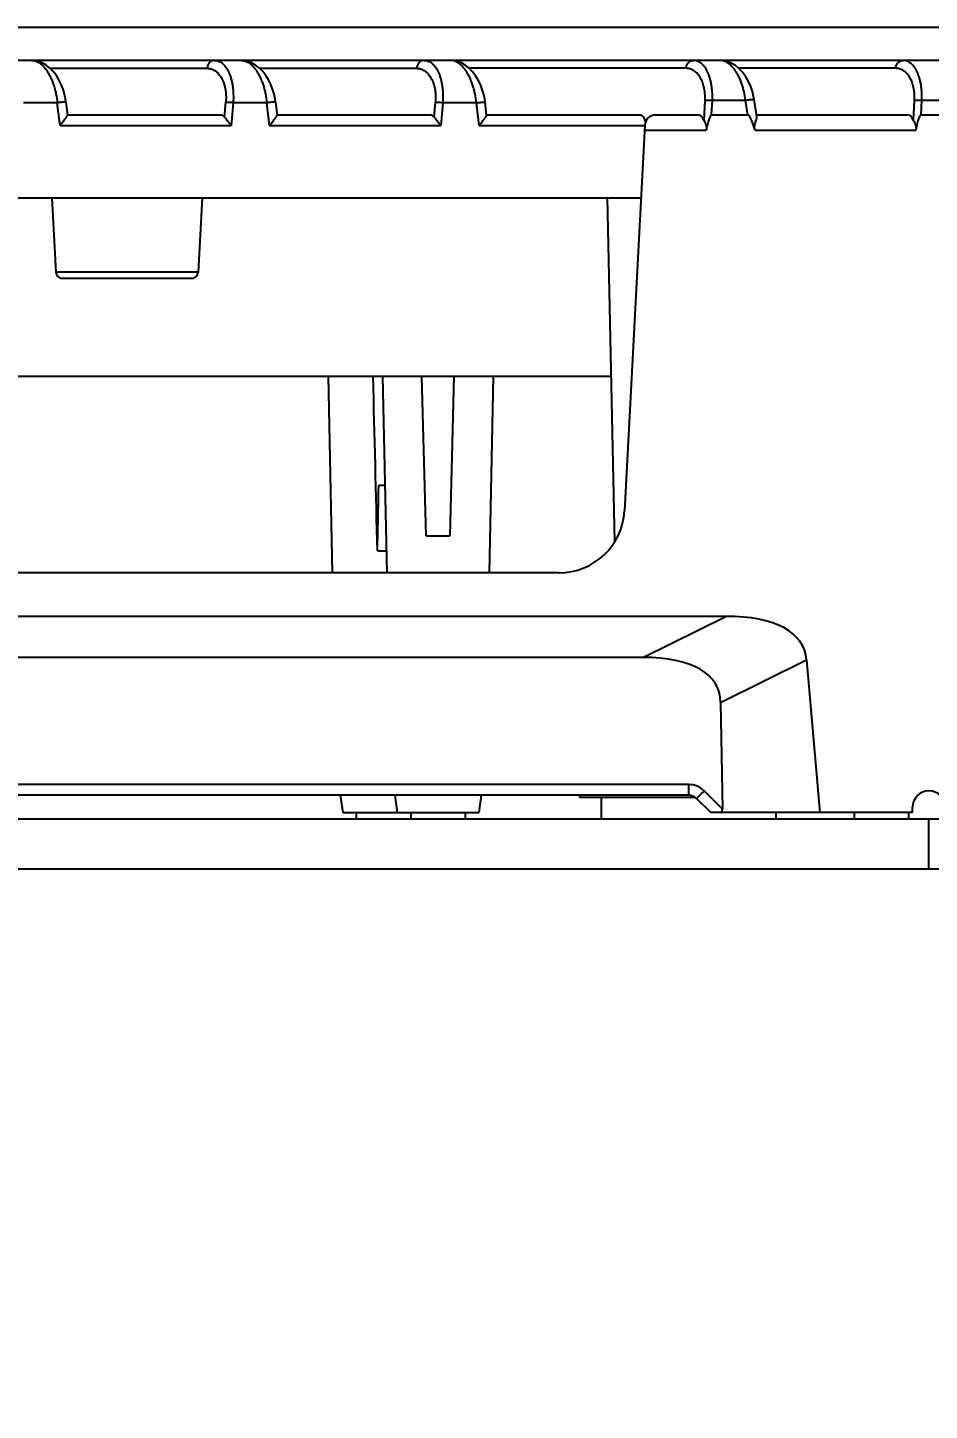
# Model space of a CAD drawing. Header units: millimetres. Extents: x 620 to 19791, y 2539 to 6969.
# Drawn here: x 1492.7 to 1534, y 4191.4 to 4254.8 of the extents above; entities that cross this region are included whole.
import ezdxf

# ---------------------------------------------------------------- set-up
doc = ezdxf.new("R2010")
doc.units = ezdxf.units.MM
doc.styles.get("Standard").update_dxf_attribs({"font": 'arial.ttf'})
doc.dimstyles.new('缩小5倍', dxfattribs={"dimtxt": 40, "dimasz": 20, "dimexe": 1, "dimexo": 0.2, "dimgap": 0, "dimtad": 1, "dimtoh": 1, "dimdec": 1, "dimzin": 9, "dimdsep": 46, "dimtxsty": 'Standard', "dimblk": '_FILLED', "dimcen": 0.2, "dimclrd": 256, "dimclre": 256, "dimclrt": 256, "dimadec": 1, "dimazin": 2, "dimtfac": 1, "dimtdec": 1, "dimtofl": 0, "dimtmove": 0, "dimatfit": 3, "dimldrblk": '_FILLED', "dimfxl": 1, "dimtolj": 1, "dimtzin": 0, "dimarcsym": 0})

# ---------------------------------------------------------------- blocks, each defined once
blk = doc.blocks.new('_FILLED')
at = {"color": 0, "linetype": 'ByBlock'}
blk.add_solid([(0, 0), (-1, 0.15), (-1, -0.15)], dxfattribs=at)
blk = doc.blocks.new('*D7')
at = {"lineweight": -2, "transparency": 16777216}
for p, q in [((1383.989, 3988.578), (1383.989, 4108.156)), ((1983.989, 3988.578), (1983.989, 4108.156)), ((1403.989, 4107.156), (1963.989, 4107.156))]:
    blk.add_line(p, q, dxfattribs=at)
at = {"layer": 'Defpoints', "color": 0, "transparency": 16777216}
for p in [(1983.989, 4107.156), (1383.989, 3988.378), (1983.989, 3988.378)]:
    blk.add_point(p, dxfattribs=at)
at = {"lineweight": -2, "transparency": 16777216, "xscale": 20, "yscale": 20, "zscale": 20, "rotation": 180}
blk.add_blockref('_FILLED', (1383.989, 4107.156), dxfattribs=at)
at = {"lineweight": -2, "transparency": 16777216, "xscale": 20, "yscale": 20, "zscale": 20}
blk.add_blockref('_FILLED', (1983.989, 4107.156), dxfattribs=at)
at = {"lineweight": 5, "transparency": 16777216, "insert": (1683.989, 4133.049), "char_height": 40, "attachment_point": 5}
blk.add_mtext('\\A1;600mm [1\'-11 5/8"]', dxfattribs=at)

msp = doc.modelspace()

# ---------------------------------------------------------------- linework, layer by layer
at = {"color": 7, "linetype": 'Continuous'}
for p, q in [((1952.73259, 4254.79345), (1415.70629, 4254.79345)), ((1569.69023, 4253.29345), (1412.97931, 4253.29345)), ((1493.71019, 4252.92831), (1500.90493, 4252.92831)), ((1503.31427, 4252.92831), (1510.50901, 4252.92831)), ((1522.85857, 4252.92831), (1512.9189, 4252.92831)), ((1532.46265, 4252.92831), (1525.26645, 4252.92831)), ((1494.03817, 4251.3458), (1492.49426, 4251.3458)), ((1494.16332, 4250.30653), (1494.03817, 4251.3458)), ((1494.43531, 4251.38315), (1494.50726, 4250.78557)), ((1501.70304, 4250.6899), (1501.76226, 4251.37019)), ((1502.09834, 4251.3458), (1502.00787, 4250.30653)), ((1503.64226, 4251.3458), (1502.09834, 4251.3458)), ((1503.7674, 4250.30653), (1503.64226, 4251.3458)), ((1504.03939, 4251.38315), (1504.11135, 4250.78557)), ((1511.30713, 4250.6899), (1511.36635, 4251.37019)), ((1511.70242, 4251.3458), (1511.61195, 4250.30653)), ((1513.24634, 4251.3458), (1511.70242, 4251.3458)), ((1513.37148, 4250.30653), (1513.24634, 4251.3458)), ((1513.71543, 4250.78557), (1513.64347, 4251.38315)), ((1523.67804, 4250.5417), (1523.72249, 4251.46776)), ((1524.0262, 4250.79345), (1524.05856, 4251.46776)), ((1524.05856, 4251.46776), (1525.58224, 4251.46776)), ((1525.68977, 4250.79345), (1525.58224, 4251.46776)), ((1526.10084, 4250.7209), (1525.97725, 4251.49589)), ((1533.28212, 4250.5417), (1533.32657, 4251.46776)), ((1533.63028, 4250.79345), (1533.66265, 4251.46776)), ((1533.66265, 4251.46776), (1535.18632, 4251.46776)), ((1494.50726, 4250.79345), (1501.51969, 4250.79345)), ((1504.11135, 4250.79345), (1511.12377, 4250.79345)), ((1513.71543, 4250.79345), (1520.72785, 4250.79345)), ((1521.45954, 4250.79345), (1523.36164, 4250.79345)), ((1524.0262, 4250.79345), (1525.68977, 4250.79345)), ((1526.08927, 4250.79345), (1532.96572, 4250.79345)), ((1533.63028, 4250.79345), (1535.29385, 4250.79345)), ((1494.16332, 4250.30653), (1502.00787, 4250.30653)), ((1503.7674, 4250.30653), (1511.61195, 4250.30653)), ((1513.37148, 4250.30653), (1520.95954, 4250.30653)), ((1520.96022, 4250.31961), (1520.03349, 4232.63644)), ((1520.94837, 4250.09345), (1523.78028, 4250.09345)), ((1526.01555, 4250.09345), (1533.38436, 4250.09345)), ((1463.1842, 4246.99345), (1520.7859, 4246.99345)), ((1493.79114, 4246.99345), (1493.97015, 4243.57775)), ((1500.67896, 4246.99345), (1500.49995, 4243.57775)), ((1519.58797, 4231.21522), (1519.25746, 4246.99345)), ((1500.49995, 4243.57775), (1493.97015, 4243.57775)), ((1500.20036, 4243.29345), (1494.26974, 4243.29345)), ((1519.42923, 4238.79345), (1463.61395, 4238.79345)), ((1506.44871, 4238.79345), (1506.63724, 4229.79345)), ((1508.94871, 4238.79345), (1509.13724, 4229.79345)), ((1510.94331, 4231.49345), (1510.75215, 4238.79345)), ((1512.21796, 4238.79345), (1512.0268, 4231.49345)), ((1514.02139, 4238.79345), (1513.83287, 4229.79345)), ((1509.05345, 4233.79345), (1508.77073, 4233.79345)), ((1510.94331, 4231.49345), (1512.0268, 4231.49345)), ((1508.71057, 4230.7941), (1509.11628, 4230.7941)), ((1517.0376, 4229.79345), (1466.93251, 4229.79345)), ((1524.67466, 4227.79345), (1466.93251, 4227.79345)), ((1520.8703, 4225.91057), (1524.67466, 4227.79345)), ((1520.8703, 4225.91057), (1466.93251, 4225.91057)), ((1524.43033, 4223.84657), (1528.37227, 4225.79754)), ((1528.37227, 4225.79754), (1528.98505, 4218.79345)), ((1524.43033, 4223.84657), (1524.51811, 4218.95441)), ((1522.97795, 4220.08036), (1464.99216, 4220.08036)), ((1522.97795, 4219.59345), (1464.99216, 4219.59345)), ((1507.00087, 4219.59345), (1507.11765, 4218.79345)), ((1509.50087, 4219.59345), (1509.61765, 4218.79345)), ((1513.46923, 4219.59345), (1513.35245, 4218.79345)), ((1517.98505, 4219.49345), (1517.98505, 4219.59345)), ((1523.27782, 4219.49345), (1517.98505, 4219.49345)), ((1518.98505, 4218.49345), (1518.98505, 4219.49345)), ((1522.97795, 4219.59345), (1522.97795, 4220.08036)), ((1524.51811, 4218.95441), (1523.68505, 4219.78746)), ((1523.98505, 4218.79345), (1523.3315, 4219.447)), ((1533.23505, 4218.79345), (1533.23505, 4219.04345)), ((1983.98505, 4218.49345), (1383.98505, 4218.49345)), ((1507.11765, 4218.79345), (1513.35245, 4218.79345)), ((1507.73505, 4218.79345), (1507.73505, 4218.49345)), ((1510.23505, 4218.79345), (1510.23505, 4218.49345)), ((1512.73505, 4218.79345), (1512.73505, 4218.49345)), ((1533.23505, 4218.79345), (1523.98505, 4218.79345)), ((1526.98505, 4218.49345), (1526.98505, 4218.79345)), ((1530.55505, 4218.79345), (1530.55505, 4218.49345)), ((1533.05505, 4218.79345), (1533.05505, 4218.49345)), ((1533.98505, 4216.19345), (1533.98505, 4218.49345)), ((1983.98505, 4216.19345), (1383.98505, 4216.19345))]:
    msp.add_line(p, q, dxfattribs=at)
for points in [[(1494.43531, 4251.38315), (1494.41572, 4251.51918), (1494.36942, 4251.74253), (1494.3044, 4251.96628), (1494.22032, 4252.18612), (1494.11724, 4252.39769), (1493.99536, 4252.59691), (1493.85491, 4252.77991), (1493.69689, 4252.94195), (1493.52423, 4253.07743), (1493.34098, 4253.18185), (1493.15247, 4253.25226), (1492.96544, 4253.28793), (1492.85731, 4253.29345)], [(1504.03939, 4251.38315), (1504.0198, 4251.51918), (1503.9735, 4251.74253), (1503.90848, 4251.96628), (1503.8244, 4252.18612), (1503.72132, 4252.39769), (1503.59945, 4252.59691), (1503.45899, 4252.77991), (1503.30097, 4252.94195), (1503.12832, 4253.07743), (1502.94506, 4253.18185), (1502.75655, 4253.25226), (1502.56953, 4253.28793), (1502.46139, 4253.29345)], [(1513.64347, 4251.38315), (1513.62517, 4251.51142), (1513.57947, 4251.73487), (1513.515, 4251.95898), (1513.4314, 4252.17935), (1513.32877, 4252.39149), (1513.2074, 4252.59123), (1513.06756, 4252.77468), (1512.91031, 4252.93719), (1512.73848, 4253.0733), (1512.5559, 4253.17865), (1512.36774, 4253.25025), (1512.18045, 4253.28721), (1512.06547, 4253.29345)], [(1525.97725, 4251.49589), (1525.95193, 4251.6337), (1525.89375, 4251.86573), (1525.81479, 4252.09681), (1525.71489, 4252.32146), (1525.59436, 4252.53434), (1525.45374, 4252.73063), (1525.29374, 4252.90553), (1525.11705, 4253.053), (1524.92789, 4253.16769), (1524.73205, 4253.24591), (1524.53687, 4253.28644), (1524.41547, 4253.29345)]]:
    msp.add_lwpolyline(points, dxfattribs=at)
for centre, radius, start, end in [((1521.45954, 4250.29345), 0.5, 90, 177), ((1494.26974, 4243.59345), 0.3, 183, 270), ((1500.20036, 4243.59345), 0.3, 270, 357), ((1517.0376, 4232.79345), 3, 270, 357), ((1522.97795, 4219.08036), 1, 45.00003, 89.99997), ((1522.97795, 4219.09345), 0.5, 45, 90), ((1533.98505, 4219.04345), 0.75, 0, 180)]:
    msp.add_arc(centre, radius, start, end, dxfattribs=at)
for centre, major_axis, ratio, start_param, end_param in [((1501.46782, 4250.29345), (0.08576, 0.49711), 0.62586933, -0.5476616, 0.10756033), ((1511.0719, 4250.29345), (0.08576, 0.49711), 0.62586933, -0.5476616, 0.10756033), ((1520.67599, 4250.29345), (0.08576, 0.49711), 0.62586933, -1.09997465, 0.10756033), ((1523.28902, 4250.09345), (0.12007, 0.69595), 0.62586933, -0.76826111, 0.10756033), ((1523.80759, 4246.20396), (0.22028, 4.58945), 0.08705628, 0.0041785, 0.56375979), ((1526.4161, 4246.20396), (-0.73182, 4.58905), 0.08607632, -0.57330709, -0.0137258), ((1532.8931, 4250.09345), (0.12007, 0.69595), 0.62586933, -0.76826111, 0.10756033), ((1533.41167, 4246.20396), (0.22028, 4.58945), 0.08705628, 0.0041785, 0.56375979), ((1504.68813, 4375.6765), (-5.37161, 206.35637), 0.00170734, -2.34918032, -2.29610523), ((1514.70514, 4219.75082), (13.49396, 6.67853), 0.33208874, -0.12897019, 0.59098643), ((1510.34637, 4217.59355), (13.90299, 7.01861), 0.32095722, -0.15364596, 0.56631067), ((1523.16522, 4220.32039), (-1.30339, 1.51207), 0.23996636, -3.19646872, -2.86053488)]:
    msp.add_ellipse(centre, major_axis=major_axis, ratio=ratio, start_param=start_param, end_param=end_param, dxfattribs=at)
for points, knots in [([(1492.85758, 4253.29345), (1492.88935, 4253.29345), (1492.95418, 4253.28744), (1493.05054, 4253.26122), (1493.14644, 4253.21803), (1493.24122, 4253.15827), (1493.3343, 4253.08225), (1493.42508, 4252.99032), (1493.51289, 4252.88283), (1493.59704, 4252.76023), (1493.67676, 4252.62308), (1493.75124, 4252.47209), (1493.81963, 4252.3082), (1493.88105, 4252.13254), (1493.93461, 4251.94656), (1493.99498, 4251.68473), (1494.02501, 4251.48246), (1494.03817, 4251.3458)], [0, 0, 0, 0, 0.03902736, 0.07947782, 0.12216293, 0.16775087, 0.2167392, 0.26948241, 0.32620833, 0.38703266, 0.45196782, 0.52092378, 0.59370564, 0.67000571, 0.74940012, 0.83133764, 1, 1, 1, 1]), ([(1501.241, 4253.29345), (1501.22015, 4253.29345), (1501.17801, 4253.28877), (1501.11732, 4253.26808), (1501.06102, 4253.23448), (1501.01105, 4253.18925), (1500.96906, 4253.13399), (1500.93639, 4253.07062), (1500.91414, 4253.0013), (1500.90674, 4252.95282), (1500.90493, 4252.92831)], [0, 0, 0, 0, 0.11492519, 0.23141692, 0.35071023, 0.47365825, 0.60053527, 0.7310756, 0.86460176, 1, 1, 1, 1]), ([(1501.241, 4253.29345), (1501.27165, 4253.29345), (1501.33351, 4253.28792), (1501.42453, 4253.26271), (1501.51296, 4253.22059), (1501.58264, 4253.17233), (1501.63629, 4253.12602), (1501.69056, 4253.0723), (1501.75539, 4252.9942), (1501.82629, 4252.88613), (1501.89103, 4252.76236), (1501.9488, 4252.62354), (1501.99883, 4252.47057), (1502.04033, 4252.30465), (1502.0726, 4252.12733), (1502.09505, 4251.94048), (1502.11146, 4251.67898), (1502.10764, 4251.47948), (1502.09834, 4251.3458)], [0, 0, 0, 0, 0.03945179, 0.0794543, 0.12098658, 0.16496445, 0.188131, 0.21218338, 0.26319682, 0.31847416, 0.37829248, 0.44276607, 0.51184484, 0.58531354, 0.66279076, 0.74373858, 0.82747252, 1, 1, 1, 1]), ([(1502.46166, 4253.29345), (1502.49343, 4253.29345), (1502.55826, 4253.28744), (1502.65462, 4253.26122), (1502.75052, 4253.21803), (1502.8453, 4253.15827), (1502.93838, 4253.08225), (1503.02916, 4252.99032), (1503.11698, 4252.88283), (1503.20112, 4252.76023), (1503.28084, 4252.62308), (1503.35532, 4252.47209), (1503.42371, 4252.3082), (1503.48513, 4252.13254), (1503.53869, 4251.94656), (1503.59906, 4251.68473), (1503.62909, 4251.48246), (1503.64226, 4251.3458)], [0, 0, 0, 0, 0.03902736, 0.07947782, 0.12216293, 0.16775087, 0.2167392, 0.26948241, 0.32620833, 0.38703266, 0.45196782, 0.52092378, 0.59370564, 0.67000571, 0.74940012, 0.83133764, 1, 1, 1, 1]), ([(1510.84509, 4253.29345), (1510.82423, 4253.29345), (1510.78209, 4253.28877), (1510.7214, 4253.26808), (1510.6651, 4253.23448), (1510.61513, 4253.18925), (1510.57314, 4253.13399), (1510.54048, 4253.07062), (1510.51822, 4253.0013), (1510.51082, 4252.95282), (1510.50901, 4252.92831)], [0, 0, 0, 0, 0.11492519, 0.23141692, 0.35071023, 0.47365825, 0.60053527, 0.7310756, 0.86460176, 1, 1, 1, 1]), ([(1510.84509, 4253.29345), (1510.87573, 4253.29345), (1510.93759, 4253.28792), (1511.02861, 4253.26271), (1511.11704, 4253.22059), (1511.18673, 4253.17233), (1511.24037, 4253.12602), (1511.29464, 4253.0723), (1511.35948, 4252.9942), (1511.43037, 4252.88613), (1511.49511, 4252.76236), (1511.55288, 4252.62354), (1511.60291, 4252.47057), (1511.64441, 4252.30465), (1511.67668, 4252.12733), (1511.69913, 4251.94048), (1511.71554, 4251.67898), (1511.71173, 4251.47948), (1511.70242, 4251.3458)], [0, 0, 0, 0, 0.03945179, 0.0794543, 0.12098658, 0.16496445, 0.188131, 0.21218338, 0.26319682, 0.31847416, 0.37829248, 0.44276607, 0.51184484, 0.58531354, 0.66279076, 0.74373858, 0.82747252, 1, 1, 1, 1]), ([(1513.24634, 4251.3458), (1513.23317, 4251.48245), (1513.20314, 4251.68471), (1513.14278, 4251.94654), (1513.08921, 4252.13252), (1513.0278, 4252.30818), (1512.95941, 4252.47208), (1512.88493, 4252.62307), (1512.80521, 4252.76022), (1512.72106, 4252.88282), (1512.63325, 4252.99031), (1512.54247, 4253.08225), (1512.44939, 4253.15826), (1512.35461, 4253.21803), (1512.25871, 4253.26122), (1512.16234, 4253.28744), (1512.09751, 4253.29345), (1512.06574, 4253.29345)], [0, 0, 0, 0, 0.16865458, 0.25058994, 0.32998634, 0.40628846, 0.47907174, 0.54802829, 0.61296402, 0.67378942, 0.73051561, 0.78325799, 0.83224622, 0.87783393, 0.92051977, 0.96097366, 1, 1, 1, 1]), ([(1522.85857, 4252.92831), (1522.86038, 4252.95282), (1522.86778, 4253.0013), (1522.89003, 4253.07062), (1522.92269, 4253.13399), (1522.96468, 4253.18925), (1523.01465, 4253.23448), (1523.07096, 4253.26808), (1523.13164, 4253.28877), (1523.17378, 4253.29345), (1523.19464, 4253.29345)], [0, 0, 0, 0, 0.13539824, 0.2689244, 0.39946473, 0.52634175, 0.64928976, 0.76858307, 0.88507481, 1, 1, 1, 1]), ([(1524.05856, 4251.46776), (1524.06347, 4251.59548), (1524.06148, 4251.78533), (1524.0388, 4252.03314), (1524.01267, 4252.20892), (1523.97767, 4252.37503), (1523.93438, 4252.52994), (1523.88345, 4252.6724), (1523.82561, 4252.80142), (1523.76154, 4252.91628), (1523.69196, 4253.01647), (1523.62877, 4253.08876), (1523.57611, 4253.13845), (1523.52403, 4253.18138), (1523.45655, 4253.22608), (1523.37125, 4253.26503), (1523.28361, 4253.28833), (1523.22413, 4253.29345), (1523.19464, 4253.29345)], [0, 0, 0, 0, 0.17365158, 0.25734209, 0.33797061, 0.41495023, 0.48783805, 0.55633594, 0.62029801, 0.67972761, 0.73477424, 0.78573499, 0.80983113, 0.8330866, 0.87737408, 0.91936601, 0.9599356, 1, 1, 1, 1]), ([(1525.58224, 4251.46776), (1525.56565, 4251.5978), (1525.53154, 4251.78964), (1525.46749, 4252.03714), (1525.41228, 4252.21188), (1525.35016, 4252.3764), (1525.2819, 4252.52955), (1525.20829, 4252.67037), (1525.13007, 4252.79811), (1525.04797, 4252.91218), (1524.96264, 4253.01211), (1524.87471, 4253.09752), (1524.78476, 4253.1681), (1524.69334, 4253.22355), (1524.60096, 4253.2636), (1524.50821, 4253.28789), (1524.44588, 4253.29345), (1524.4153, 4253.29345)], [0, 0, 0, 0, 0.16957014, 0.25144708, 0.33057064, 0.40647293, 0.47880274, 0.54731261, 0.61185533, 0.67237667, 0.72891366, 0.78159962, 0.8306728, 0.87648709, 0.91952987, 0.96044502, 1, 1, 1, 1]), ([(1532.46265, 4252.92831), (1532.46446, 4252.95282), (1532.47186, 4253.0013), (1532.49411, 4253.07062), (1532.52677, 4253.13399), (1532.56876, 4253.18925), (1532.61874, 4253.23448), (1532.67504, 4253.26808), (1532.73572, 4253.28877), (1532.77786, 4253.29345), (1532.79872, 4253.29345)], [0, 0, 0, 0, 0.13539824, 0.2689244, 0.39946473, 0.52634175, 0.64928976, 0.76858307, 0.88507481, 1, 1, 1, 1]), ([(1533.66265, 4251.46776), (1533.66755, 4251.59548), (1533.66556, 4251.78533), (1533.64288, 4252.03314), (1533.61675, 4252.20892), (1533.58175, 4252.37503), (1533.53846, 4252.52994), (1533.48754, 4252.6724), (1533.42969, 4252.80142), (1533.36562, 4252.91628), (1533.29604, 4253.01647), (1533.23286, 4253.08876), (1533.18019, 4253.13845), (1533.12811, 4253.18138), (1533.06063, 4253.22608), (1532.97533, 4253.26503), (1532.88769, 4253.28833), (1532.82821, 4253.29345), (1532.79872, 4253.29345)], [0, 0, 0, 0, 0.17365158, 0.25734209, 0.33797061, 0.41495023, 0.48783805, 0.55633594, 0.62029801, 0.67972761, 0.73477424, 0.78573499, 0.80983113, 0.8330866, 0.87737408, 0.91936601, 0.9599356, 1, 1, 1, 1]), ([(1500.90493, 4252.92831), (1500.93467, 4252.92831), (1500.99436, 4252.92419), (1501.08264, 4252.9053), (1501.1689, 4252.87356), (1501.25247, 4252.82883), (1501.33268, 4252.77102), (1501.40883, 4252.70006), (1501.48014, 4252.61597), (1501.54581, 4252.51886), (1501.60493, 4252.40902), (1501.6566, 4252.28698), (1501.69986, 4252.15354), (1501.73383, 4252.0099), (1501.7577, 4251.85762), (1501.77546, 4251.64354), (1501.7718, 4251.4797), (1501.76226, 4251.37019)], [0, 0, 0, 0, 0.04503604, 0.09024658, 0.13626634, 0.18375481, 0.23333422, 0.28557562, 0.34097732, 0.39994266, 0.4627581, 0.52956934, 0.60035801, 0.6749182, 0.75284666, 0.833543, 1, 1, 1, 1]), ([(1510.50901, 4252.92831), (1510.53875, 4252.92831), (1510.59844, 4252.92419), (1510.68672, 4252.9053), (1510.77298, 4252.87356), (1510.85655, 4252.82883), (1510.93676, 4252.77102), (1511.01291, 4252.70006), (1511.08422, 4252.61597), (1511.14989, 4252.51886), (1511.20901, 4252.40902), (1511.26068, 4252.28698), (1511.30394, 4252.15354), (1511.33791, 4252.0099), (1511.36179, 4251.85762), (1511.37954, 4251.64354), (1511.37588, 4251.4797), (1511.36635, 4251.37019)], [0, 0, 0, 0, 0.04503604, 0.09024658, 0.13626634, 0.18375481, 0.23333422, 0.28557562, 0.34097732, 0.39994266, 0.4627581, 0.52956934, 0.60035801, 0.6749182, 0.75284666, 0.833543, 1, 1, 1, 1]), ([(1523.72249, 4251.46776), (1523.72752, 4251.57257), (1523.72522, 4251.72861), (1523.70108, 4251.93139), (1523.67353, 4252.07449), (1523.6369, 4252.20889), (1523.57872, 4252.37003), (1523.50485, 4252.51505), (1523.41574, 4252.63886), (1523.34587, 4252.71682), (1523.27169, 4252.78257), (1523.19386, 4252.83613), (1523.11303, 4252.87757), (1523.02978, 4252.90699), (1522.94469, 4252.92449), (1522.88722, 4252.92831), (1522.85857, 4252.92831)], [0, 0, 0, 0, 0.16716428, 0.24763715, 0.32510951, 0.39909493, 0.46929401, 0.59786118, 0.65658878, 0.71192865, 0.76428158, 0.81413352, 0.86203118, 0.90856555, 0.95435853, 1, 1, 1, 1]), ([(1533.32657, 4251.46776), (1533.3316, 4251.57257), (1533.3293, 4251.72861), (1533.30517, 4251.93139), (1533.27761, 4252.07449), (1533.24098, 4252.20889), (1533.1828, 4252.37003), (1533.10893, 4252.51505), (1533.01982, 4252.63886), (1532.94995, 4252.71682), (1532.87577, 4252.78257), (1532.79795, 4252.83613), (1532.71712, 4252.87757), (1532.63386, 4252.90699), (1532.54877, 4252.92449), (1532.4913, 4252.92831), (1532.46265, 4252.92831)], [0, 0, 0, 0, 0.16716428, 0.24763715, 0.32510951, 0.39909493, 0.46929401, 0.59786118, 0.65658878, 0.71192865, 0.76428158, 0.81413352, 0.86203118, 0.90856555, 0.95435853, 1, 1, 1, 1]), ([(1494.4353, 4251.38315), (1494.43528, 4251.38338), (1494.43444, 4251.38377), (1494.43302, 4251.38398), (1494.43051, 4251.3842), (1494.42716, 4251.38426), (1494.42284, 4251.38424), (1494.41761, 4251.38409), (1494.41146, 4251.38383), (1494.40149, 4251.3833), (1494.38688, 4251.38234), (1494.36688, 4251.38079), (1494.34373, 4251.37881), (1494.31765, 4251.37642), (1494.28888, 4251.37364), (1494.25771, 4251.37049), (1494.22443, 4251.36701), (1494.17679, 4251.36186), (1494.11449, 4251.35485), (1494.06394, 4251.3489), (1494.03817, 4251.3458)], [0, 0, 0, 0, 0.00175209, 0.00557455, 0.01170078, 0.02016441, 0.03096708, 0.04408855, 0.05949745, 0.07716064, 0.11909438, 0.16948484, 0.22786494, 0.2936663, 0.36626965, 0.4449733, 0.52903297, 0.61762703, 0.80502355, 1, 1, 1, 1]), ([(1502.09834, 4251.3458), (1502.03449, 4251.35135), (1501.94372, 4251.35873), (1501.83166, 4251.36644), (1501.7835, 4251.36922), (1501.76226, 4251.37019)], [0, 0, 0, 0, 0.57059465, 0.81072658, 1, 1, 1, 1]), ([(1504.03939, 4251.38315), (1504.03936, 4251.38338), (1504.03852, 4251.38377), (1504.0371, 4251.38398), (1504.03459, 4251.3842), (1504.03124, 4251.38426), (1504.02692, 4251.38424), (1504.02169, 4251.38409), (1504.01554, 4251.38383), (1504.00557, 4251.3833), (1503.99097, 4251.38234), (1503.97096, 4251.38079), (1503.94781, 4251.37881), (1503.92173, 4251.37642), (1503.89296, 4251.37364), (1503.86179, 4251.37049), (1503.82852, 4251.36701), (1503.78087, 4251.36186), (1503.71857, 4251.35485), (1503.66802, 4251.3489), (1503.64226, 4251.3458)], [0, 0, 0, 0, 0.00175209, 0.00557455, 0.01170078, 0.02016441, 0.03096708, 0.04408855, 0.05949745, 0.07716064, 0.11909438, 0.16948484, 0.22786494, 0.2936663, 0.36626965, 0.4449733, 0.52903297, 0.61762703, 0.80502355, 1, 1, 1, 1]), ([(1511.70242, 4251.3458), (1511.63857, 4251.35135), (1511.5478, 4251.35873), (1511.43574, 4251.36644), (1511.38758, 4251.36922), (1511.36635, 4251.37019)], [0, 0, 0, 0, 0.57059465, 0.81072658, 1, 1, 1, 1]), ([(1513.24634, 4251.3458), (1513.2721, 4251.3489), (1513.32265, 4251.35485), (1513.38495, 4251.36186), (1513.4326, 4251.36701), (1513.46587, 4251.37049), (1513.49704, 4251.37364), (1513.52581, 4251.37642), (1513.55189, 4251.37881), (1513.57505, 4251.38079), (1513.59505, 4251.38233), (1513.60966, 4251.3833), (1513.61963, 4251.38383), (1513.62577, 4251.38409), (1513.631, 4251.38424), (1513.63532, 4251.38426), (1513.63867, 4251.3842), (1513.64118, 4251.38398), (1513.6426, 4251.38377), (1513.64344, 4251.38338), (1513.64347, 4251.38315)], [0, 0, 0, 0, 0.19497646, 0.38237298, 0.47096705, 0.55502673, 0.63373039, 0.70633373, 0.7721351, 0.8305152, 0.88090567, 0.92283941, 0.94050259, 0.95591149, 0.96903296, 0.97983563, 0.98829926, 0.99442548, 0.99824793, 1, 1, 1, 1]), ([(1523.72249, 4251.46776), (1523.73232, 4251.46862), (1523.7536, 4251.47008), (1523.80181, 4251.47215), (1523.87109, 4251.473), (1523.96185, 4251.47169), (1524.02565, 4251.46933), (1524.05856, 4251.46776)], [0, 0, 0, 0, 0.08805219, 0.19024736, 0.43045608, 0.70600243, 1, 1, 1, 1]), ([(1525.58224, 4251.46776), (1525.60768, 4251.47178), (1525.65759, 4251.47926), (1525.73019, 4251.48887), (1525.7972, 4251.49642), (1525.84841, 4251.50097), (1525.8847, 4251.50327), (1525.90777, 4251.50426), (1525.92777, 4251.50459), (1525.94243, 4251.50431), (1525.95246, 4251.50369), (1525.95869, 4251.50309), (1525.96404, 4251.50232), (1525.96848, 4251.5014), (1525.97204, 4251.50033), (1525.9747, 4251.4991), (1525.97653, 4251.49769), (1525.97716, 4251.49646), (1525.97725, 4251.49589)], [0, 0, 0, 0, 0.19341939, 0.37907399, 0.55001943, 0.69988033, 0.76513457, 0.82312872, 0.87333541, 0.91534241, 0.93316518, 0.94883452, 0.96234097, 0.97369015, 0.98292273, 0.99015322, 0.99564276, 1, 1, 1, 1]), ([(1533.32657, 4251.46776), (1533.3364, 4251.46862), (1533.35768, 4251.47008), (1533.40589, 4251.47215), (1533.47517, 4251.473), (1533.56593, 4251.47169), (1533.62973, 4251.46933), (1533.66265, 4251.46776)], [0, 0, 0, 0, 0.08805219, 0.19024736, 0.43045608, 0.70600243, 1, 1, 1, 1]), ([(1494.16332, 4250.30653), (1494.18324, 4250.33204), (1494.22277, 4250.38258), (1494.28116, 4250.45729), (1494.33713, 4250.52941), (1494.38144, 4250.58736), (1494.4143, 4250.63135), (1494.43655, 4250.66177), (1494.45659, 4250.69004), (1494.47399, 4250.71573), (1494.48827, 4250.73837), (1494.49773, 4250.75528), (1494.50311, 4250.76701), (1494.50576, 4250.77415), (1494.50725, 4250.78021), (1494.50746, 4250.78395), (1494.50726, 4250.78557)], [0, 0, 0, 0, 0.16399906, 0.32511914, 0.48049886, 0.62661492, 0.69477216, 0.75872037, 0.81757394, 0.87034693, 0.91593215, 0.95320966, 0.96842897, 0.98126807, 0.991732, 1, 1, 1, 1]), ([(1501.70304, 4250.6899), (1501.71276, 4250.6765), (1501.73364, 4250.64858), (1501.77962, 4250.58913), (1501.84322, 4250.50944), (1501.92407, 4250.40967), (1501.97966, 4250.34131), (1502.00787, 4250.30653)], [0, 0, 0, 0, 0.10137184, 0.21351328, 0.46033392, 0.72578862, 1, 1, 1, 1]), ([(1503.7674, 4250.30653), (1503.78732, 4250.33204), (1503.82685, 4250.38258), (1503.88524, 4250.45729), (1503.94122, 4250.52941), (1503.98552, 4250.58736), (1504.01838, 4250.63135), (1504.04063, 4250.66177), (1504.06067, 4250.69004), (1504.07807, 4250.71573), (1504.09235, 4250.73837), (1504.10181, 4250.75528), (1504.1072, 4250.76701), (1504.10984, 4250.77415), (1504.11133, 4250.78021), (1504.11154, 4250.78395), (1504.11134, 4250.78557)], [0, 0, 0, 0, 0.16399906, 0.32511914, 0.48049886, 0.62661492, 0.69477216, 0.75872037, 0.81757394, 0.87034693, 0.91593215, 0.95320966, 0.96842897, 0.98126807, 0.991732, 1, 1, 1, 1]), ([(1511.30713, 4250.6899), (1511.31684, 4250.6765), (1511.33772, 4250.64858), (1511.38371, 4250.58913), (1511.4473, 4250.50944), (1511.52815, 4250.40967), (1511.58375, 4250.34131), (1511.61195, 4250.30653)], [0, 0, 0, 0, 0.10137184, 0.21351328, 0.46033392, 0.72578862, 1, 1, 1, 1]), ([(1513.37148, 4250.30653), (1513.3914, 4250.33204), (1513.43093, 4250.38258), (1513.48932, 4250.45729), (1513.5453, 4250.52941), (1513.5896, 4250.58736), (1513.62246, 4250.63135), (1513.64471, 4250.66177), (1513.66475, 4250.69004), (1513.68215, 4250.71573), (1513.69643, 4250.73837), (1513.7059, 4250.75528), (1513.71128, 4250.76701), (1513.71392, 4250.77415), (1513.71541, 4250.78021), (1513.71562, 4250.78395), (1513.71543, 4250.78557)], [0, 0, 0, 0, 0.16399908, 0.32511918, 0.48049887, 0.62661492, 0.69477215, 0.75872036, 0.81757393, 0.87034692, 0.91593214, 0.95320966, 0.96842897, 0.98126807, 0.991732, 1, 1, 1, 1]), ([(1526.01555, 4250.09345), (1526.01083, 4250.10922), (1526.00489, 4250.13324), (1525.9996, 4250.1657), (1525.99626, 4250.19818), (1525.99553, 4250.23866), (1525.99966, 4250.28646), (1526.00754, 4250.33284), (1526.02126, 4250.39166), (1526.04184, 4250.46053), (1526.0633, 4250.52617), (1526.07849, 4250.57534), (1526.08806, 4250.60917), (1526.09564, 4250.64076), (1526.10077, 4250.66991), (1526.10297, 4250.69641), (1526.10207, 4250.71316), (1526.10084, 4250.7209)], [0, 0, 0, 0, 0.07684099, 0.11518078, 0.15336929, 0.22910258, 0.30369692, 0.37690784, 0.44842596, 0.58537254, 0.71208791, 0.77066474, 0.82548881, 0.8761217, 0.92218281, 0.96343718, 1, 1, 1, 1]), ([(1523.67804, 4250.5417), (1523.6919, 4250.50928), (1523.71377, 4250.45976), (1523.74131, 4250.39148), (1523.76086, 4250.33644), (1523.77697, 4250.27858), (1523.78725, 4250.21802), (1523.78915, 4250.15564), (1523.78413, 4250.11404), (1523.78028, 4250.09345)], [0, 0, 0, 0, 0.22628958, 0.34728375, 0.47238562, 0.60091917, 0.73221369, 0.86557008, 1, 1, 1, 1]), ([(1533.28212, 4250.5417), (1533.29598, 4250.50928), (1533.31785, 4250.45976), (1533.34539, 4250.39148), (1533.36494, 4250.33644), (1533.38105, 4250.27858), (1533.39133, 4250.21802), (1533.39323, 4250.15564), (1533.38821, 4250.11404), (1533.38436, 4250.09345)], [0, 0, 0, 0, 0.22628958, 0.34728375, 0.47238562, 0.60091917, 0.73221369, 0.86557008, 1, 1, 1, 1]), ([(1508.71057, 4230.7941), (1508.71563, 4231.04393), (1508.73582, 4232.04371), (1508.75579, 4233.04349), (1508.77073, 4233.79345)], [0, 0, 0, 0, 0.24988092, 1, 1, 1, 1]), ([(1523.3315, 4219.447), (1523.33156, 4219.44694), (1523.33186, 4219.44693), (1523.33263, 4219.44726), (1523.33414, 4219.44823), (1523.3365, 4219.45001), (1523.33971, 4219.4526), (1523.34372, 4219.45601), (1523.34854, 4219.46023), (1523.35415, 4219.46525), (1523.36054, 4219.47105), (1523.3677, 4219.47763), (1523.37874, 4219.48788), (1523.3943, 4219.50251), (1523.41495, 4219.52216), (1523.43816, 4219.54443), (1523.46368, 4219.5691), (1523.49129, 4219.59595), (1523.52072, 4219.62472), (1523.56284, 4219.66609), (1523.61785, 4219.72046), (1523.66237, 4219.76479), (1523.68505, 4219.78746)], [0, 0, 0, 0, 0.00054633, 0.00155504, 0.00526037, 0.01130091, 0.01969064, 0.03042326, 0.04347307, 0.05880885, 0.07639848, 0.09620593, 0.11818102, 0.16841868, 0.22665459, 0.29232978, 0.36483872, 0.44349259, 0.52756211, 0.61623965, 0.80409123, 1, 1, 1, 1])]:
    msp.add_open_spline(points, degree=3, knots=knots, dxfattribs=at)

# ---------------------------------------------------------------- dimensions: what is measured, and where the dimension line sits
at = {"color": 6, "lineweight": 5}
dim = msp.add_linear_dim(base=(1983.98868, 4107.15584), p1=(1383.98868, 3988.37829), p2=(1983.98868, 3988.37829), dimstyle='缩小5倍', override={"dimpost": 'mm'}, dxfattribs=at)
dim.commit()
dim.dimension.update_dxf_attribs({"geometry": '*D7', "text_midpoint": (1683.98868, 4107.15584), "dimtype": 160})

doc.saveas('drawing.dxf')
